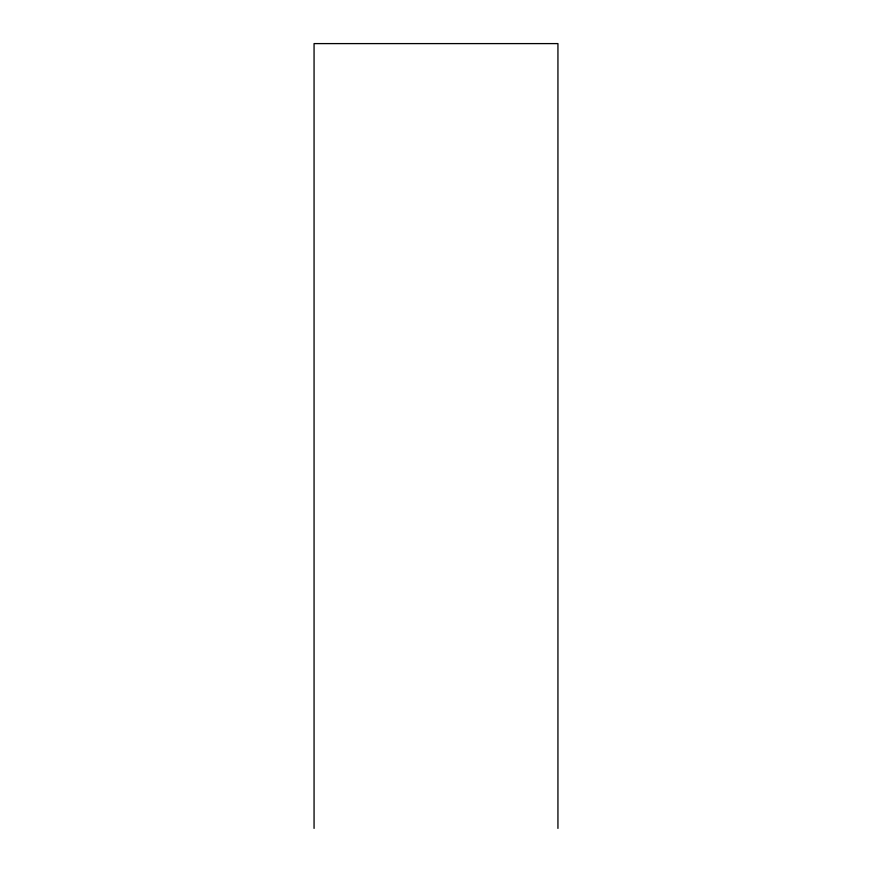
<?xml version="1.0" encoding="UTF-8"?>
<svg xmlns="http://www.w3.org/2000/svg" width="872" height="872" viewBox="0 0 872 872"><rect width="100%" height="100%" fill="white"/><g stroke="black" fill="none" stroke-linecap="round" stroke-linejoin="round"><path stroke-width="1.31" d="M557.938 828.4L557.938 43.6L314.062 43.6L314.062 828.4"/></g></svg>
